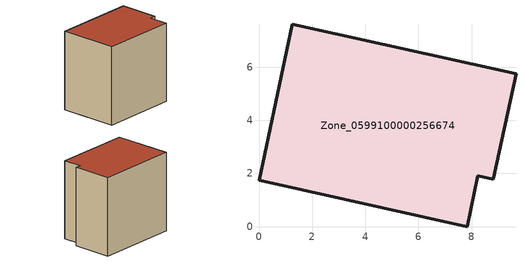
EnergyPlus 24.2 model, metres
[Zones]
Zone_0599100000256674
 floor ground (C_G): 0,1.74 1.26,7.61 9.67,5.75 8.82,1.78 8.24,1.91 7.83,0 z0
 wall outside (C_F): 1.26,7.61 0,1.74 7.83,0 8.24,1.91 8.82,1.78 9.67,5.75 1.26,7.61 z0:8.23
 roof outside (C_R): 9.67,5.75 1.26,7.61 0,1.74 7.83,0 8.24,1.91 8.82,1.78 z8.23
[BUILDING]
Pand.0599100000256674: North Axis=0; Terrain=City; Loads Convergence Tolerance Value=0.04; Temperature Convergence Tolerance Value=0.4; Solar Distribution=FullExterior; Maximum Number of Warmup Days=25; Minimum Number of Warmup Days=1
[Site:Location]
Rotterdam.The.Hague.AP_ZH_NLD Design_Conditions: Latitude=51.96; Longitude=4.45; Time Zone=1; Elevation=-4.5
[SITE:GROUNDTEMPERATURE:BUILDINGSURFACE]
18, 18, 18, 18, 18, 18, 18, 18, 18, 18, 18, 18
[MATERIAL] Thermal Absorptance=0.9; Solar Absorptance=0.7; Visible Absorptance=0.7
Name | Roughness | Thickness | Conductivity | Density | Specific Heat
G.TI.1975-1991 | MediumSmooth | 0.15 | 0.288461 | 540 | 1210
F.TI.1975-1991 | Rough | 0.3 | 0.230769 | 1920 | 840
R.TI.1975-1991 | MediumRough | 0.2 | 0.153846 | 1500 | 1000
[CONSTRUCTION]
C_G: G.TI.1975-1991
C_F: F.TI.1975-1991
C_R: R.TI.1975-1991
[ZONE]
Zone_0599100000256674: Type=1; Multiplier=1; Ceiling Height=Autocalculate; Volume=Autocalculate; Floor Area=autocalculate; Part of Total Floor Area=Yes
[ZONEINFILTRATION:DESIGNFLOWRATE]
Infil_Zone_0599100000256674: Zone or ZoneList or Space or SpaceList=Zone_0599100000256674; Schedule=AlwaysOn; Design Flow Rate Calculation Method=Flow/Area; Flow Rate per Floor Area=0.003; Constant Term Coefficient=1; Temperature Term Coefficient=0; Velocity Term Coefficient=0; Velocity Squared Term Coefficient=0
[HVACTEMPLATE:ZONE:IDEALLOADSAIRSYSTEM]
Zone_0599100000256674: Maximum Heating Supply Air Temperature=50; Minimum Cooling Supply Air Temperature=13; Maximum Heating Supply Air Humidity Ratio=0.0156; Minimum Cooling Supply Air Humidity Ratio=0.0077; Heating Limit=NoLimit; Cooling Limit=NoLimit; Dehumidification Control Type=ConstantSensibleHeatRatio; Cooling Sensible Heat Ratio=0.7; Dehumidification Setpoint=60; Humidification Control Type=None; Humidification Setpoint=30; Outdoor Air Method=None; Outdoor Air Flow Rate per Person=0.00944; Outdoor Air Flow Rate per Zone Floor Area=0; Outdoor Air Flow Rate per Zone=0; Demand Controlled Ventilation Type=None; Outdoor Air Economizer Type=NoEconomizer; Heat Recovery Type=None; Sensible Heat Recovery Effectiveness=0.7; Latent Heat Recovery Effectiveness=0.65
[ZONECONTROL:THERMOSTAT]
ThermostatControl_Zone_0599100000256674: Zone or ZoneList=Zone_0599100000256674; Control Type Schedule=DualSetpointControlType; Control 1=Thermostat_Zone_0599100000256674; Temperature Difference Between Cutout And Setpoint=0
[THERMOSTATSETPOINT:DUALSETPOINT]
Thermostat_Zone_0599100000256674: Heating Setpoint Temperature Schedule=HeatingSetpoint_Zone_0599100000256674; Cooling Setpoint Temperature Schedule=CoolingSetpoint_Zone_0599100000256674
[SCHEDULE:COMPACT]
HeatingSetpoint_Zone_0599100000256674: Through: 12/31, For: AllDays, Until: 24:00, 21
CoolingSetpoint_Zone_0599100000256674: Through: 12/31, For: AllDays, Until: 24:00, 24
DualSetpointControlType: Through: 12/31, For: AllDays, Until: 24:00, 4
AlwaysOn: Through: 12/31, For: AllDays, Until: 24:00, 1
